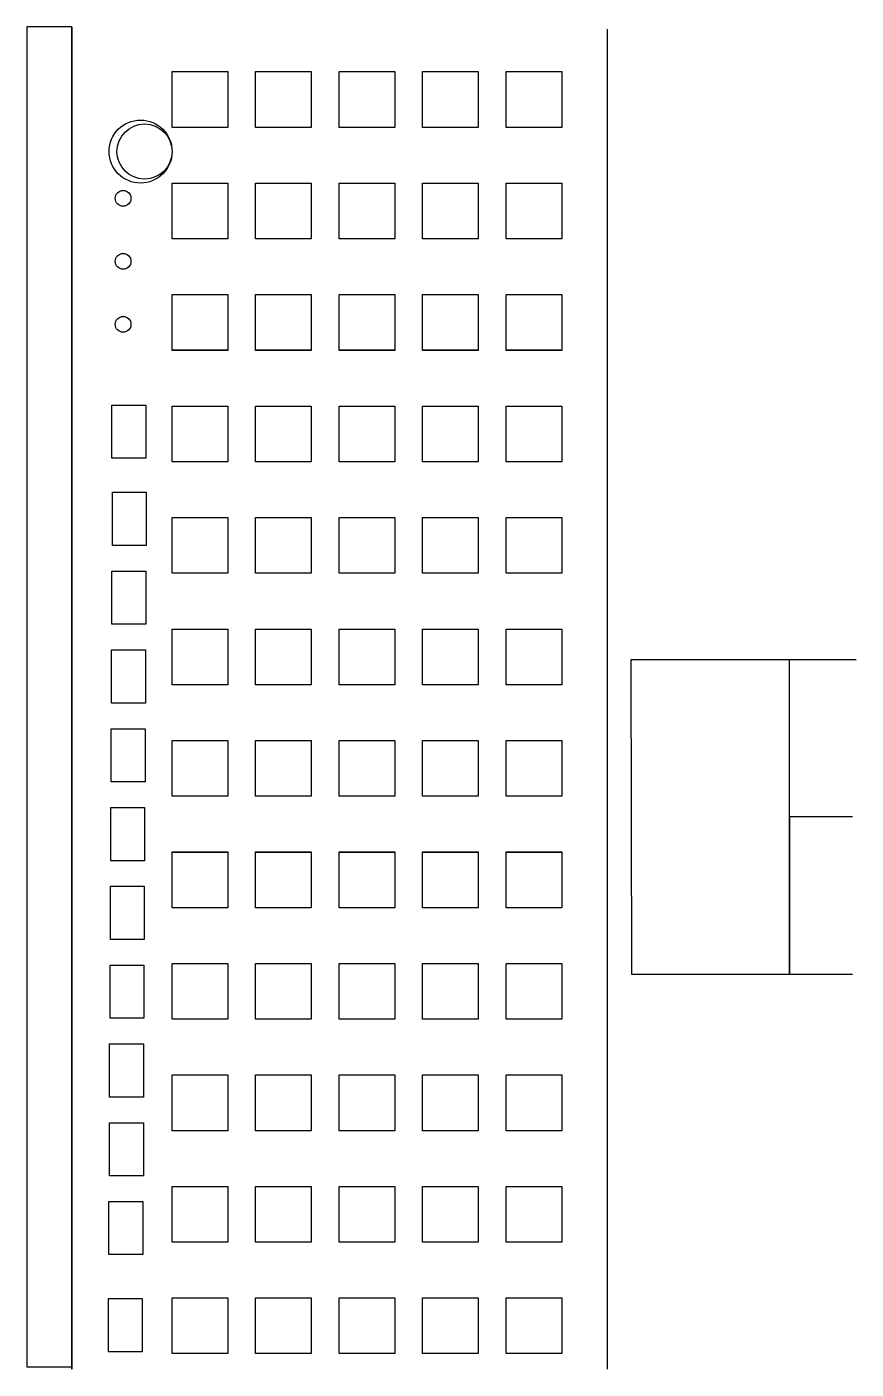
# Model space of a CAD drawing. Header units: inches. Extents: x 13.2 to 39.6, y 15.8 to 58.3.
import ezdxf

# ---------------------------------------------------------------- set-up
doc = ezdxf.new("R2010")
doc.units = ezdxf.units.IN
doc.header["$MEASUREMENT"] = 0

# ---------------------------------------------------------------- blocks, each defined once
blk = doc.blocks.new('*U3')
blk.add_lwpolyline([(-35.369, -3.534), (-33.601, -3.534), (-33.601, -5.301), (-35.369, -5.301)], close=True)
blk = doc.blocks.new('*U4')
at = {"color": 0, "linetype": 'ByBlock', "lineweight": -2, "transparency": 16777216}
for p in [(0, 10.602), (0, 10.602, 0.25), (3.537, 10.602), (3.537, 10.602, 0.25), (7.074, 10.602), (7.074, 10.602, 0.25), (10.611, 10.602), (10.611, 10.602, 0.25), (14.148, 10.602), (14.148, 10.602, 0.25), (17.685, 10.602), (17.685, 10.602, 0.25), (21.222, 10.602), (21.222, 10.602, 0.25), (24.758, 10.602), (24.758, 10.602, 0.25), (28.295, 10.602), (28.295, 10.602, 0.25), (31.832, 10.602), (31.832, 10.602, 0.25), (35.369, 10.602), (35.369, 10.602, 0.25), (38.906, 10.602), (38.906, 10.602, 0.25), (0, 7.952), (0, 7.952, 0.25), (3.537, 7.952), (3.537, 7.952, 0.25), (7.074, 7.952), (7.074, 7.952, 0.25), (10.611, 7.952), (10.611, 7.952, 0.25), (14.148, 7.952), (14.148, 7.952, 0.25), (17.685, 7.952), (17.685, 7.952, 0.25), (21.222, 7.952), (21.222, 7.952, 0.25), (24.758, 7.952), (24.758, 7.952, 0.25), (28.295, 7.952), (28.295, 7.952, 0.25), (31.832, 7.952), (31.832, 7.952, 0.25), (35.369, 7.952), (35.369, 7.952, 0.25), (38.906, 7.952), (38.906, 7.952, 0.25), (0, 5.301), (0, 5.301, 0.25), (3.537, 5.301), (3.537, 5.301, 0.25), (7.074, 5.301), (7.074, 5.301, 0.25), (10.611, 5.301), (10.611, 5.301, 0.25), (14.148, 5.301), (14.148, 5.301, 0.25), (17.685, 5.301), (17.685, 5.301, 0.25), (21.222, 5.301), (21.222, 5.301, 0.25), (24.758, 5.301), (24.758, 5.301, 0.25), (28.295, 5.301), (28.295, 5.301, 0.25), (31.832, 5.301), (31.832, 5.301, 0.25), (35.369, 5.301), (35.369, 5.301, 0.25), (38.906, 5.301), (38.906, 5.301, 0.25), (0, 2.651), (0, 2.651, 0.25), (3.537, 2.651), (3.537, 2.651, 0.25), (7.074, 2.651), (7.074, 2.651, 0.25), (10.611, 2.651), (10.611, 2.651, 0.25), (14.148, 2.651), (14.148, 2.651, 0.25), (17.685, 2.651), (17.685, 2.651, 0.25), (21.222, 2.651), (21.222, 2.651, 0.25), (24.758, 2.651), (24.758, 2.651, 0.25), (28.295, 2.651), (28.295, 2.651, 0.25), (31.832, 2.651), (31.832, 2.651, 0.25), (35.369, 2.651), (35.369, 2.651, 0.25), (38.906, 2.651), (38.906, 2.651, 0.25), (0, 0), (0, 0, 0.25), (3.537, 0), (3.537, 0, 0.25), (7.074, 0), (7.074, 0, 0.25), (10.611, 0), (10.611, 0, 0.25), (14.148, 0), (14.148, 0, 0.25), (17.685, 0), (17.685, 0, 0.25), (21.222, 0), (21.222, 0, 0.25), (24.758, 0), (24.758, 0, 0.25), (28.295, 0), (28.295, 0, 0.25), (31.832, 0), (31.832, 0, 0.25), (35.369, 0), (35.369, 0, 0.25), (38.906, 0), (38.906, 0, 0.25)]:
    blk.add_blockref('*U3', p, dxfattribs=at)

msp = doc.modelspace()

# ---------------------------------------------------------------- linework, layer by layer
at = {"extrusion": (0, -0.999996, 0.002827)}
for p, q in [((14.656, 58.347, -62.166), (13.225, 58.347, -62.166)), ((13.225, 58.347, -62.166), (13.225, 15.839, -62.046)), ((14.656, 15.839, -62.046), (14.656, 58.347, -62.166)), ((13.225, 15.839, -62.046), (14.656, 15.839, -62.046)), ((14.656, 15.845, -60.046), (14.656, 15.845, -60.046)), ((14.656, 15.845, -60.046), (14.656, 15.839, -62.046))]:
    msp.add_line(p, q, dxfattribs=at)
at = {"extrusion": (1, 0, 0)}
for p, q in [((14.656, 58.347, -62.166), (14.656, 37.347, -62.107)), ((14.656, 58.268, -90.166), (14.656, 53.768, -90.153)), ((14.656, 53.768, -90.153), (14.656, 53.776, -87.153)), ((14.656, 20.267, -87.701), (14.656, 53.774, -87.795)), ((14.656, 20.264, -88.558), (14.656, 53.772, -88.653)), ((14.656, 49.432, -89.829), (14.656, 30.43, -89.828)), ((14.656, 49.432, -89.829), (14.656, 49.432, -89.829)), ((14.656, 38.847, -62.109), (14.656, 38.852, -60.109)), ((14.656, 38.852, -60.109), (14.656, 35.852, -60.103)), ((14.656, 37.347, -62.107), (14.656, 38.847, -62.109)), ((14.656, 36.352, -60.354), (14.656, 38.352, -60.359)), ((14.656, 38.352, -60.359), (14.656, 38.349, -61.859)), ((14.656, 38.349, -61.859), (14.656, 37.347, -61.857)), ((14.656, 37.35, -61.107), (14.656, 37.35, -61.107)), ((14.656, 37.347, -62.107), (14.656, 37.347, -62.107)), ((14.656, 37.347, -62.107), (14.656, 37.347, -62.107)), ((14.656, 37.347, -62.107), (14.656, 37.347, -62.107)), ((14.656, 37.347, -62.107), (14.656, 37.347, -62.107)), ((14.656, 37.347, -62.107), (14.656, 37.347, -62.107)), ((14.656, 35.847, -62.103), (14.656, 37.347, -62.107)), ((14.656, 37.347, -61.857), (14.656, 36.347, -61.854)), ((14.656, 36.347, -61.854), (14.656, 36.352, -60.354)), ((14.656, 35.852, -60.103), (14.656, 35.847, -62.103)), ((14.656, 25.43, -89.814), (14.656, 30.43, -89.828)), ((14.656, 24.927, -89.563), (14.656, 25.431, -89.565)), ((14.656, 24.925, -90.072), (14.656, 24.425, -90.063)), ((14.656, 23.22, -89.566), (14.656, 24.42, -89.579)), ((14.656, 22.76, -90.065), (14.656, 23.26, -90.067)), ((14.656, 15.76, -90.046), (14.656, 23.26, -90.067)), ((14.656, 20.269, -87.058), (14.656, 23.236, -87.067)), ((14.656, 20.26, -90.058), (14.656, 21.76, -90.063)), ((14.656, 20.269, -87.058), (14.656, 21.268, -87.032)), ((14.656, 15.769, -87.046), (14.656, 20.269, -87.058)), ((14.656, 20.26, -90.058), (14.656, 20.269, -87.058)), ((14.656, 15.76, -90.046), (14.656, 20.26, -90.058))]:
    msp.add_line(p, q, dxfattribs=at)
at = {"extrusion": (-1, 0, 0)}
for q in [(13.225, 54.268, -90.155), (13.225, 53.768, -90.153)]:
    msp.add_line((13.225, 58.268, -90.166), q, dxfattribs=at)
at = {"extrusion": (0, 0.999996, -0.002827)}
msp.add_line((13.225, 58.268, -90.166), (13.225, 53.768, -90.153), dxfattribs=at)
at = {"extrusion": (0, 0.002827, 0.999996)}
for p, q in [((14.656, 58.268, -90.166), (14.656, 53.768, -90.153)), ((31.649, 58.268, -90.166), (31.649, 15.76, -90.046)), ((32.432, 28.278, -90.081), (32.409, 38.278, -90.109)), ((32.409, 38.278, -90.109), (39.552, 38.278, -90.109)), ((37.432, 28.278, -90.081), (37.432, 38.278, -90.109)), ((39.432, 33.278, -90.095), (37.432, 33.278, -90.095)), ((37.432, 33.278, -90.095), (37.432, 28.278, -90.081)), ((39.432, 33.278, -90.095), (39.432, 33.278, -90.095)), ((39.432, 28.278, -90.081), (32.432, 28.278, -90.081)), ((14.656, 21.76, -90.063), (14.656, 22.76, -90.065))]:
    msp.add_line(p, q, dxfattribs=at)
at = {"extrusion": (1, 0, 0), "elevation": 14.656}
msp.add_lwpolyline([(15.76, -90.046), (58.268, -90.166), (58.276, -87.166), (15.769, -87.046)], close=True, dxfattribs=at)
at = {"extrusion": (0, 0.002827, 0.999996), "elevation": -90.001}
for points in [[(15.929, 44.912), (15.929, 46.6), (17.002, 46.6), (17.002, 44.912)], [(15.942, 42.146), (15.942, 43.834), (17.015, 43.834), (17.015, 42.146)], [(15.929, 39.646), (15.929, 41.334), (17.003, 41.334), (17.003, 39.646)], [(15.917, 37.146), (15.917, 38.834), (16.99, 38.834), (16.99, 37.146)], [(15.905, 34.646), (15.905, 36.334), (16.978, 36.334), (16.978, 34.646)], [(15.892, 32.147), (15.892, 33.834), (16.966, 33.834), (16.966, 32.147)], [(15.88, 29.647), (15.88, 31.334), (16.953, 31.334), (16.953, 29.647)], [(15.868, 27.147), (15.868, 28.834), (16.941, 28.834), (16.941, 27.147)], [(15.855, 24.647), (15.855, 26.334), (16.929, 26.334), (16.929, 24.647)], [(15.851, 22.147), (15.851, 23.834), (16.924, 23.834), (16.924, 22.147)], [(15.831, 19.647), (15.831, 21.334), (16.904, 21.334), (16.904, 19.647)], [(15.816, 16.567), (15.816, 18.255), (16.89, 18.255), (16.89, 16.567)]]:
    msp.add_lwpolyline(points, close=True, dxfattribs=at)
at = {"extrusion": (0, 0.002827, 0.999996)}
for centre, radius in [((16.837, 54.644, -89.903), 1), ((16.962, 54.644, -89.903), 0.875), ((16.282, 53.162, -90.001), 0.25), ((16.282, 51.162, -90.001), 0.25), ((16.282, 51.162, -90.001), 0.25), ((16.282, 49.162, -90.001), 0.25)]:
    msp.add_circle(centre, radius, dxfattribs=at)
at = {"extrusion": (1, 0, 0)}
for centre, radius in [((37.35, -61.107, 14.656), 0.5), ((36.6, -61.104, 14.656), 0.15)]:
    msp.add_circle(centre, radius, dxfattribs=at)

# ---------------------------------------------------------------- block references
at = {"extrusion": (0, 0.002827, 0.999996), "rotation": 89.99999999999999}
msp.add_blockref('*U4', (24.906, 51.875, -90.001), dxfattribs=at)

doc.saveas('drawing.dxf')
